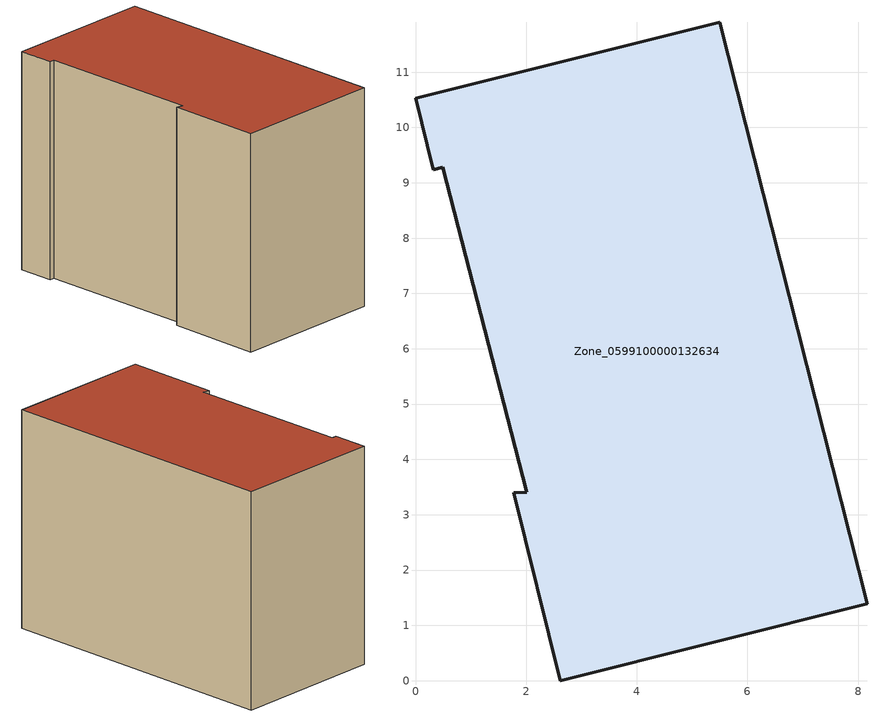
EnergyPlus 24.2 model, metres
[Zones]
Zone_0599100000132634
 floor ground (C_G): 0.32,9.24 0,10.53 5.5,11.9 8.16,1.39 2.62,0 1.78,3.4 2.01,3.4 0.5,9.29 z0
 wall outside (C_F): 8.16,1.39 5.5,11.9 0,10.53 0.32,9.24 0.5,9.29 2.01,3.4 1.78,3.4 2.62,0 8.16,1.39 z0:8.14
 roof outside (C_R): 0,10.53 0.32,9.24 0.5,9.29 2.01,3.4 1.78,3.4 2.62,0 8.16,1.39 5.5,11.9 z8.14
[BUILDING]
Pand.0599100000132634: North Axis=0; Terrain=City; Loads Convergence Tolerance Value=0.04; Temperature Convergence Tolerance Value=0.4; Solar Distribution=FullExterior; Maximum Number of Warmup Days=25; Minimum Number of Warmup Days=1
[Site:Location]
Rotterdam.The.Hague.AP_ZH_NLD Design_Conditions: Latitude=51.96; Longitude=4.45; Time Zone=1; Elevation=-4.5
[SITE:GROUNDTEMPERATURE:BUILDINGSURFACE]
18, 18, 18, 18, 18, 18, 18, 18, 18, 18, 18, 18
[MATERIAL] Thermal Absorptance=0.9; Solar Absorptance=0.7; Visible Absorptance=0.7
Name | Roughness | Thickness | Conductivity | Density | Specific Heat
G.TC.1975-1991 | MediumSmooth | 0.15 | 0.288461 | 540 | 1210
F.TC.1975-1991 | Rough | 0.3 | 0.230769 | 1920 | 840
R.TC.1975-1991 | MediumRough | 0.2 | 0.153846 | 1500 | 1000
[CONSTRUCTION]
C_G: G.TC.1975-1991
C_F: F.TC.1975-1991
C_R: R.TC.1975-1991
[ZONE]
Zone_0599100000132634: Type=1; Multiplier=1; Ceiling Height=Autocalculate; Volume=Autocalculate; Floor Area=autocalculate; Part of Total Floor Area=Yes
[ZONEINFILTRATION:DESIGNFLOWRATE]
Infil_Zone_0599100000132634: Zone or ZoneList or Space or SpaceList=Zone_0599100000132634; Schedule=AlwaysOn; Design Flow Rate Calculation Method=Flow/Area; Flow Rate per Floor Area=0.003; Constant Term Coefficient=1; Temperature Term Coefficient=0; Velocity Term Coefficient=0; Velocity Squared Term Coefficient=0
[HVACTEMPLATE:ZONE:IDEALLOADSAIRSYSTEM]
Zone_0599100000132634: Maximum Heating Supply Air Temperature=50; Minimum Cooling Supply Air Temperature=13; Maximum Heating Supply Air Humidity Ratio=0.0156; Minimum Cooling Supply Air Humidity Ratio=0.0077; Heating Limit=NoLimit; Cooling Limit=NoLimit; Dehumidification Control Type=ConstantSensibleHeatRatio; Cooling Sensible Heat Ratio=0.7; Dehumidification Setpoint=60; Humidification Control Type=None; Humidification Setpoint=30; Outdoor Air Method=None; Outdoor Air Flow Rate per Person=0.00944; Outdoor Air Flow Rate per Zone Floor Area=0; Outdoor Air Flow Rate per Zone=0; Demand Controlled Ventilation Type=None; Outdoor Air Economizer Type=NoEconomizer; Heat Recovery Type=None; Sensible Heat Recovery Effectiveness=0.7; Latent Heat Recovery Effectiveness=0.65
[ZONECONTROL:THERMOSTAT]
ThermostatControl_Zone_0599100000132634: Zone or ZoneList=Zone_0599100000132634; Control Type Schedule=DualSetpointControlType; Control 1=Thermostat_Zone_0599100000132634; Temperature Difference Between Cutout And Setpoint=0
[THERMOSTATSETPOINT:DUALSETPOINT]
Thermostat_Zone_0599100000132634: Heating Setpoint Temperature Schedule=HeatingSetpoint_Zone_0599100000132634; Cooling Setpoint Temperature Schedule=CoolingSetpoint_Zone_0599100000132634
[SCHEDULE:COMPACT]
HeatingSetpoint_Zone_0599100000132634: Through: 12/31, For: AllDays, Until: 24:00, 21
CoolingSetpoint_Zone_0599100000132634: Through: 12/31, For: AllDays, Until: 24:00, 24
DualSetpointControlType: Through: 12/31, For: AllDays, Until: 24:00, 4
AlwaysOn: Through: 12/31, For: AllDays, Until: 24:00, 1
